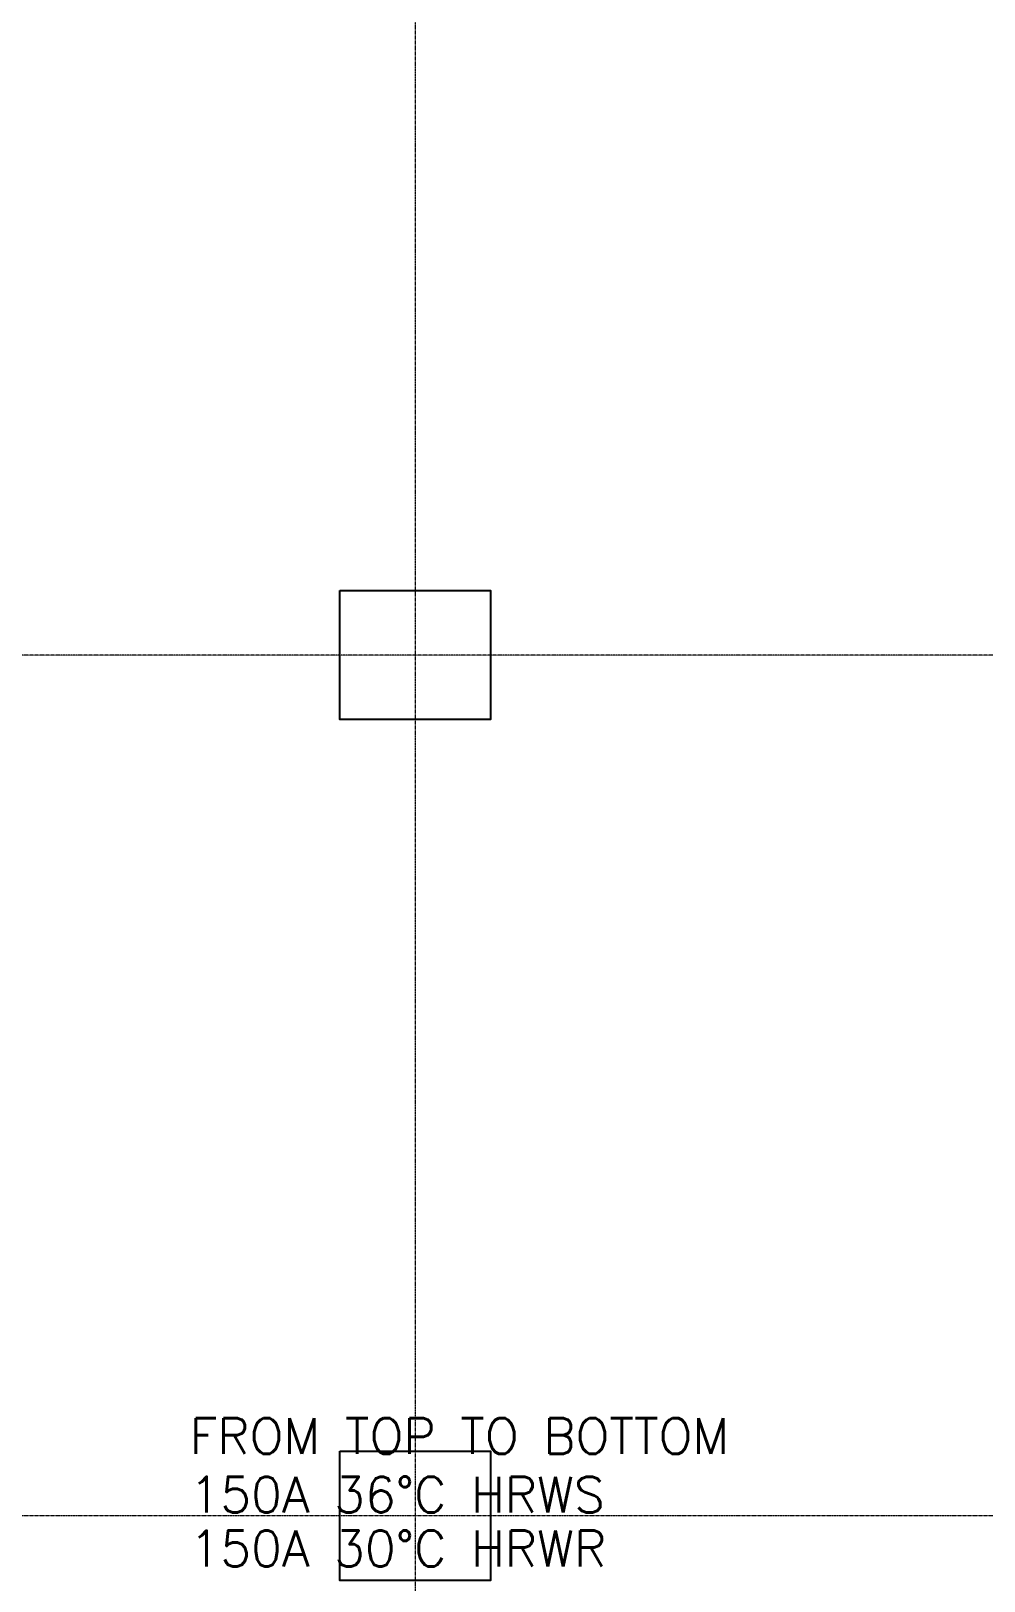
# Model space of a CAD drawing. Header units: millimetres. Extents: x -635893 to 717484, y -2208734 to -1504611.
# Drawn here: x 357086 to 370367, y -1619966 to -1598355 of the extents above; entities that cross this region are included whole.
import ezdxf
from ezdxf.enums import TextEntityAlignment as Align

# ---------------------------------------------------------------- set-up
doc = ezdxf.new("R2010")
doc.units = ezdxf.units.MM
doc.linetypes.add('IDA - Grid Line', pattern=[3500, 2000, -500, 500, -500])
doc.layers.add('A-_ANOTGRID_E', color=7, linetype='Continuous', lineweight=9)
doc.layers.add('XFM1P40$0$M-PIPE-TEXT', color=250, linetype='Continuous')
doc.styles.add('XFM1P40$0$aa-txt', font='simplex.shx', dxfattribs={"width": 0.8, "height": 25, "bigfont": 'chineset.shx'})

msp = doc.modelspace()

# ---------------------------------------------------------------- linework, layer by layer
at = {"color": 252, "elevation": 0}
for points in [[(361388.233, -1606157.014), (363488.233, -1606157.014), (363488.233, -1607957.014), (361388.233, -1607957.014)], [(361388.233, -1618157.014), (363488.233, -1618157.014), (363488.233, -1619957.014), (361388.233, -1619957.014)]]:
    msp.add_lwpolyline(points, close=True, dxfattribs=at)
at = {"layer": 'A-_ANOTGRID_E', "color": 252, "linetype": 'IDA - Grid Line', "ltscale": 0.005}
for p, q in [((362438.233, -1526391.214, 0), (362438.233, -1656232.42, 0)), ((403522.966, -1607057.014, 0), (269057.981, -1607057.014, 0)), ((403522.966, -1619057.014, 0), (269057.981, -1619057.014, 0))]:
    msp.add_line(p, q, dxfattribs=at)

# ---------------------------------------------------------------- texts
at = {"layer": 'XFM1P40$0$M-PIPE-TEXT', "color": 7, "style": 'XFM1P40$0$aa-txt'}
for s, p in [('FROM TOP TO BOTTOM', (359296.552, -1617944.911, 0)), ('150A 36%%DC HRWS', (359296.552, -1618762.428, 0)), ('150A 30%%DC HRWR', (359296.552, -1619512.38, 0))]:
    msp.add_text(s, height=500, dxfattribs=at).set_placement(p, align=Align.MIDDLE_LEFT)

doc.saveas('drawing.dxf')
